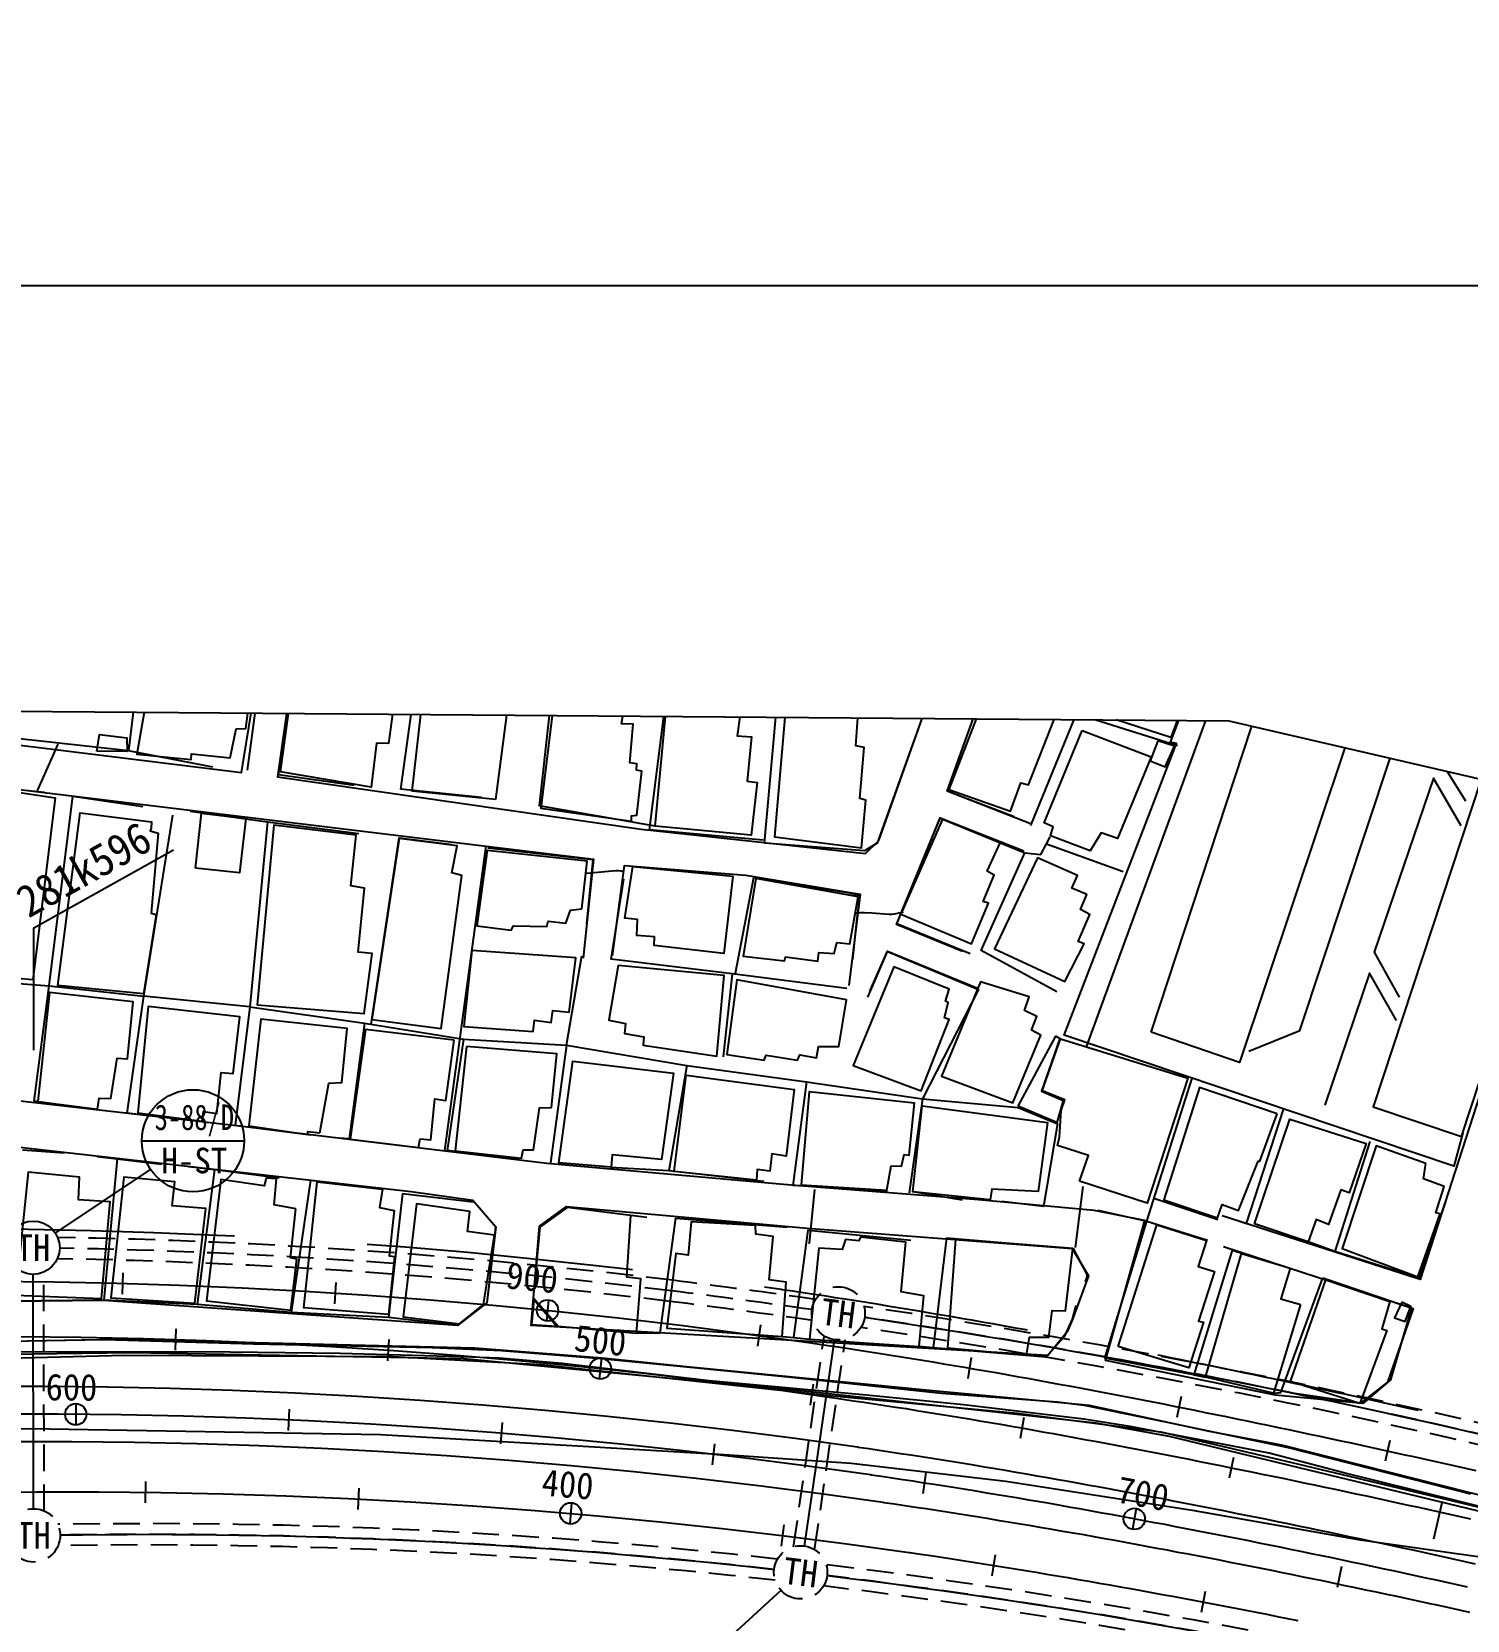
# Model space of a CAD drawing. Header units: millimetres. Extents: x 3302 to 4098, y 1103 to 1809.
# Drawn here: x 3664.5 to 3799.3, y 1493.7 to 1642.9 of the extents above; entities that cross this region are included whole.
import ezdxf
from ezdxf.enums import TextEntityAlignment as Align
from ezdxf.xclip import XClip

# ---------------------------------------------------------------- set-up
doc = ezdxf.new("R2010")
doc.units = ezdxf.units.MM
doc.header["$LTSCALE"] = 10
doc.header["$MEASUREMENT"] = 0
doc.header["$XCLIPFRAME"] = 2
doc.linetypes.add('DASHED', pattern=[0.75, 0.5, -0.25])
doc.linetypes.add('HIDDEN', pattern=[0.375, 0.25, -0.125])
for name, color, linetype in [('TD-MANH', 4, 'Continuous'), ('TD-SCRT-CCTV', 4, 'Continuous'), ('TN-CABL', 4, 'Continuous'), ('TN-MANH', 4, 'Continuous'), ('TZ-BASE', 253, 'Continuous'), ('TZ-CABL', 4, 'Continuous')]:
    doc.layers.add(name, color=color, linetype=linetype)
doc.layers.add('TX-PAPR', color=2, linetype='Continuous', plot=False)
doc.styles.get("Standard").update_dxf_attribs({"font": 'GulimChe.ttf'})
doc.styles.add('SYMBTEXT', font='GulimChe.ttf')
doc.linetypes.add('TRACKS', pattern='A,3.81,[130,ltypeshp.shx,S=6.35,R=0,X=0,Y=0],3.81', length=7.62)
doc.linetypes.add('ZIGZAG', pattern='A,0.0001,-0.2,[131,ltypeshp.shx,S=0.2,R=0,X=-0.2,Y=0],-0.4,[131,ltypeshp.shx,S=0.2,R=180,X=0.2,Y=0],-0.2', length=0.8001)

# ---------------------------------------------------------------- blocks, each defined once
blk = doc.blocks.new('JD-DRDHDHDFHDHF')
at = {"layer": 'TZ-BASE'}
for p, q in [((290.35, 90.83), (290.3, 88.83)), ((290.35, 90.83), (290.3, 88.83)), ((310.37, 89.92), (310.24, 87.92)), ((310.37, 89.92), (310.24, 87.92)), ((330.33, 88.29), (330.14, 86.3)), ((330.33, 88.29), (330.14, 86.3)), ((295.34, 85.56), (295.27, 83.56)), ((350.23, 85.93), (349.96, 83.95)), ((350.23, 85.93), (349.96, 83.95)), ((315.35, 84.56), (315.21, 82.57)), ((335.31, 82.83), (335.1, 80.84)), ((370.03, 82.86), (369.69, 80.89)), ((370.03, 82.86), (369.69, 80.89)), ((355.19, 80.38), (354.91, 78.4)), ((389.72, 79.2), (389.32, 77.24)), ((389.72, 79.2), (389.32, 77.24)), ((285.96, 78.54), (285.94, 76.54)), ((305.99, 78.01), (305.9, 76.02)), ((325.98, 76.76), (325.82, 74.77)), ((374.97, 77.23), (374.63, 75.26)), ((345.92, 74.78), (345.69, 72.79)), ((409.31, 75.09), (408.88, 73.13)), ((409.31, 75.09), (408.88, 73.13)), ((394.65, 73.5), (394.25, 71.54)), ((365.77, 72.07), (365.47, 70.1)), ((292.49, 71.23), (292.46, 69.23)), ((312.52, 70.6), (312.42, 68.6)), ((332.5, 69.24), (332.33, 67.25)), ((385.52, 68.7), (385.15, 66.74)), ((414.23, 69.34), (413.43, 65.82)), ((352.43, 67.15), (352.19, 65.17)), ((372.27, 64.35), (371.95, 62.37)), ((404.79, 63.24), (404.38, 61.28)), ((392, 60.89), (391.62, 58.93))]:
    blk.add_line(p, q, dxfattribs=at)
for points, elevation in [([(282.29, 135.96), (284.3, 140.45)], 38), ([(333.88, 128.35), (334.27, 128.38), (336.66, 128.6), (336.89, 128.6), (337.08, 128.58), (337.15, 128.57), (337.26, 128.54), (337.31, 128.52), (337.34, 128.49), (337.35, 128.48)], 39), ([(359.21, 124.61), (359.61, 124.66), (359.98, 124.67), (360.68, 124.63), (362.29, 124.5), (362.57, 124.51), (362.85, 124.54), (362.96, 124.57), (363.54, 124.7), (363.67, 124.72)], 39), ([(355.3, 98.66), (354.79, 93.62), (354.77, 93.63)], 41), ([(379.82, 93.2), (380.53, 98.94)], 42)]:
    blk.add_lwpolyline(points, dxfattribs=dict(at, elevation=elevation))
at = {"layer": 'TZ-BASE', "linetype": 'DASHED', "ltscale": 5, "flags": 128}
blk.add_lwpolyline([(-9.88, 16.59, -0.172881), (352.19, 89.28), (352.27, 89.26), (353.26, 89.12), (354.25, 88.97), (355.23, 88.83), (356.22, 88.68), (357.21, 88.52), (358.2, 88.37), (359.19, 88.22), (360.18, 88.06), (361.16, 87.9), (362.15, 87.74), (363.14, 87.58), (364.12, 87.42), (365.11, 87.25), (366.1, 87.08), (367.08, 86.92), (368.07, 86.75), (369.05, 86.58), (370.04, 86.4), (371.02, 86.23), (372.01, 86.06), (372.99, 85.88), (373.98, 85.7), (374.96, 85.52), (375.94, 85.34), (376.93, 85.16), (377.91, 84.98), (378.89, 84.79), (379.87, 84.61), (380.86, 84.42), (381.84, 84.23), (382.82, 84.04), (383.8, 83.85), (384.78, 83.66), (385.76, 83.47), (386.75, 83.27), (387.73, 83.08), (388.71, 82.88), (389.69, 82.68), (390.67, 82.48), (391.65, 82.28), (392.63, 82.08), (393.61, 81.88), (394.59, 81.68), (395.56, 81.47), (396.54, 81.27), (397.52, 81.06), (398.5, 80.86), (399.48, 80.65), (400.46, 80.44), (401.43, 80.23), (402.41, 80.02), (403.39, 79.81), (404.37, 79.6), (405.34, 79.39), (406.32, 79.17), (407.3, 78.96), (408.27, 78.74), (409.25, 78.53), (410.23, 78.31), (411.2, 78.1), (412.18, 77.88), (413.16, 77.66), (414.13, 77.44), (415.11, 77.22), (416.08, 77), (417.06, 76.78), (418.03, 76.56), (419.01, 76.34), (419.98, 76.11), (420.96, 75.89), (421.93, 75.67), (422.91, 75.45), (423.88, 75.22), (424.86, 75), (425.83, 74.77), (426.8, 74.55), (427.78, 74.32), (428.75, 74.09), (429.73, 73.87), (430.7, 73.64), (431.68, 73.41), (432.65, 73.19), (433.62, 72.96), (434.6, 72.73), (435.57, 72.5), (436.54, 72.28), (437.52, 72.05), (438.49, 71.82), (439.46, 71.59), (440.44, 71.36), (441.41, 71.13), (442.38, 70.9), (443.36, 70.67), (444.33, 70.44), (445.3, 70.21), (446.28, 69.99), (657.56, 20.22), (658.54, 19.99), (659.51, 19.76), (660.48, 19.53), (661.46, 19.31), (662.43, 19.08), (663.4, 18.85), (664.38, 18.62), (665.35, 18.39), (666.32, 18.16), (667.3, 17.93), (668.27, 17.7), (669.25, 17.47), (670.22, 17.25), (671.19, 17.02), (672.17, 16.79), (673.14, 16.56), (674.11, 16.33), (675.09, 16.11), (676.06, 15.88), (677.03, 15.65), (678.01, 15.42), (678.98, 15.2), (679.96, 14.97), (680.93, 14.74), (681.02, 14.72)], format="xyb", dxfattribs=at)
at = {"layer": 'TZ-BASE'}
for points in [[(-7.1, 11.92, -0.172618), (354.49, 84.32), (354.57, 84.31), (355.56, 84.16), (356.55, 84.01), (357.53, 83.87), (358.52, 83.72), (359.51, 83.56), (360.5, 83.41), (361.49, 83.26), (362.48, 83.1), (363.46, 82.94), (364.45, 82.78), (365.44, 82.62), (366.42, 82.46), (367.41, 82.29), (368.4, 82.13), (369.38, 81.96), (370.37, 81.79), (371.35, 81.62), (372.34, 81.45), (373.32, 81.27), (374.31, 81.1), (375.29, 80.92), (376.28, 80.74), (377.26, 80.56), (378.24, 80.38), (379.23, 80.2), (380.21, 80.02), (381.19, 79.83), (382.17, 79.65), (383.16, 79.46), (384.14, 79.27), (385.12, 79.08), (386.1, 78.89), (387.08, 78.7), (388.07, 78.51), (389.05, 78.31), (390.03, 78.12), (391.01, 77.92), (391.99, 77.72), (392.97, 77.52), (393.95, 77.32), (394.93, 77.12), (395.91, 76.92), (396.89, 76.72), (397.86, 76.51), (398.84, 76.31), (399.82, 76.1), (400.8, 75.9), (401.78, 75.69), (402.76, 75.48), (403.73, 75.27), (404.71, 75.06), (405.69, 74.85), (406.67, 74.64), (407.64, 74.43), (408.62, 74.21), (409.6, 74), (410.57, 73.78), (411.55, 73.57), (412.53, 73.35), (413.5, 73.14), (414.48, 72.92), (415.46, 72.7), (416.43, 72.48), (417.41, 72.26)], [(-7.1, 11.92, -0.172618), (354.49, 84.32), (354.57, 84.31), (355.56, 84.16), (356.55, 84.01), (357.53, 83.87), (358.52, 83.72), (359.51, 83.56), (360.5, 83.41), (361.49, 83.26), (362.48, 83.1), (363.46, 82.94), (364.45, 82.78), (365.44, 82.62), (366.42, 82.46), (367.41, 82.29), (368.4, 82.13), (369.38, 81.96), (370.37, 81.79), (371.35, 81.62), (372.34, 81.45), (373.32, 81.27), (374.31, 81.1), (375.29, 80.92), (376.28, 80.74), (377.26, 80.56), (378.24, 80.38), (379.23, 80.2), (380.21, 80.02), (381.19, 79.83), (382.17, 79.65), (383.16, 79.46), (384.14, 79.27), (385.12, 79.08), (386.1, 78.89), (387.08, 78.7), (388.07, 78.51), (389.05, 78.31), (390.03, 78.12), (391.01, 77.92), (391.99, 77.72), (392.97, 77.52), (393.95, 77.32), (394.93, 77.12), (395.91, 76.92), (396.89, 76.72), (397.86, 76.51), (398.84, 76.31), (399.82, 76.1), (400.8, 75.9), (401.78, 75.69), (402.76, 75.48), (403.73, 75.27), (404.71, 75.06), (405.69, 74.85), (406.67, 74.64), (407.64, 74.43), (408.62, 74.21), (409.6, 74), (410.57, 73.78), (411.55, 73.57), (412.53, 73.35), (413.5, 73.14), (414.48, 72.92), (415.46, 72.7), (416.43, 72.48), (417.41, 72.26)], [(-4.19, 7.03, -0.172343), (356.9, 79.13), (356.97, 79.12), (357.96, 78.97), (358.95, 78.82), (359.94, 78.68), (360.93, 78.53), (361.92, 78.37), (362.91, 78.22), (363.9, 78.07), (364.88, 77.91), (365.87, 77.75), (366.86, 77.59), (367.84, 77.43), (368.83, 77.27), (369.82, 77.1), (370.8, 76.94), (371.79, 76.77), (372.77, 76.6), (373.76, 76.43), (374.74, 76.26), (375.73, 76.08), (376.71, 75.91), (377.7, 75.73), (378.68, 75.55), (379.67, 75.37), (380.65, 75.19), (381.63, 75.01), (382.62, 74.83), (383.6, 74.64), (384.58, 74.46), (385.56, 74.27), (386.55, 74.08), (387.53, 73.89), (388.51, 73.7), (389.49, 73.51), (390.47, 73.32), (391.45, 73.12), (392.43, 72.93), (393.41, 72.73), (394.39, 72.53), (395.37, 72.33), (396.35, 72.13), (397.33, 71.93), (398.31, 71.73), (399.29, 71.53), (400.27, 71.32), (401.25, 71.12), (402.23, 70.91), (403.21, 70.71), (404.19, 70.5), (405.16, 70.29), (406.14, 70.08), (407.12, 69.87), (408.1, 69.66), (409.07, 69.45), (410.05, 69.24), (411.03, 69.02), (412.01, 68.81), (412.98, 68.59), (413.96, 68.38), (414.93, 68.16), (415.91, 67.95), (416.89, 67.73)], [(359.34, 74.44, 0.172202), (-1.49, 2.5, 0.172202)], [(416.63, 61.32), (415.65, 61.53), (414.67, 61.74), (413.7, 61.96), (412.72, 62.17), (411.74, 62.38), (410.76, 62.59), (409.79, 62.8), (408.81, 63.01), (407.83, 63.22), (406.85, 63.43), (405.87, 63.63), (404.89, 63.84), (403.92, 64.05), (402.94, 64.25), (401.96, 64.45), (400.98, 64.65), (400, 64.85), (399.02, 65.05), (398.04, 65.25), (397.06, 65.45), (396.08, 65.65), (395.1, 65.84), (394.12, 66.04), (393.14, 66.23), (392.15, 66.42), (391.17, 66.61), (390.19, 66.8), (389.21, 66.99), (388.23, 67.18), (387.24, 67.36), (386.26, 67.55), (385.28, 67.73), (384.29, 67.91), (383.31, 68.09), (382.33, 68.27), (381.34, 68.45), (380.36, 68.63), (379.37, 68.8), (378.39, 68.98), (377.4, 69.15), (376.42, 69.32), (375.43, 69.49), (374.45, 69.66), (373.46, 69.82), (372.47, 69.99), (371.49, 70.15), (370.5, 70.31), (369.51, 70.47), (368.53, 70.63), (367.54, 70.79), (366.55, 70.94), (365.56, 71.09), (364.57, 71.25), (363.59, 71.4), (362.6, 71.54), (361.61, 71.69), (360.62, 71.84), (360.55, 71.85, 0.172064), (-0.03, 0.05, 0.172064)], [(4.12, -6.92, -0.171785), (364.19, 64.57), (364.26, 64.56), (365.25, 64.41), (366.24, 64.27), (367.23, 64.12), (368.22, 63.97), (369.21, 63.82), (370.2, 63.66), (371.18, 63.51), (372.17, 63.35), (373.16, 63.19), (374.15, 63.03), (375.13, 62.87), (376.12, 62.71), (377.1, 62.54), (378.09, 62.38), (379.08, 62.21), (380.06, 62.04), (381.05, 61.87), (382.03, 61.7), (383.02, 61.52), (384, 61.35), (384.99, 61.17), (385.97, 60.99), (386.95, 60.81), (387.94, 60.63), (388.92, 60.45), (389.9, 60.27), (390.89, 60.08), (391.87, 59.9), (392.85, 59.71), (393.83, 59.52), (394.82, 59.33), (395.8, 59.14), (396.78, 58.95), (397.76, 58.76), (398.74, 58.56), (399.72, 58.37), (400.7, 58.17)]]:
    blk.add_lwpolyline(points, format="xyb", dxfattribs=at)
for points in [[(417.38, 63.48), (416.4, 63.69), (415.42, 63.91), (414.45, 64.13), (413.47, 64.34), (412.49, 64.55), (411.51, 64.77), (410.54, 64.98), (409.56, 65.19), (408.58, 65.4), (407.6, 65.61), (406.63, 65.82), (405.65, 66.02), (404.67, 66.23), (403.69, 66.44), (402.71, 66.64), (401.73, 66.84), (400.75, 67.05), (399.77, 67.25), (398.79, 67.45), (397.82, 67.65), (396.84, 67.85), (395.85, 68.05), (394.87, 68.24), (393.89, 68.44), (392.91, 68.63), (391.93, 68.82), (390.95, 69.02), (389.97, 69.21), (388.99, 69.4), (388, 69.59), (387.02, 69.77), (386.04, 69.96), (385.06, 70.14), (384.07, 70.33), (383.09, 70.51), (382.11, 70.69), (381.12, 70.87), (380.14, 71.05), (379.15, 71.22), (378.17, 71.4), (377.19, 71.57), (376.2, 71.74), (375.21, 71.91), (374.23, 72.08), (373.24, 72.25), (372.26, 72.42), (371.27, 72.58), (370.28, 72.75), (369.3, 72.91), (368.31, 73.07), (367.32, 73.22), (366.34, 73.38), (365.35, 73.54), (364.36, 73.69), (363.37, 73.84), (362.38, 73.99), (361.39, 74.14), (360.4, 74.29), (359.41, 74.43), (359.34, 74.44)], [(416.85, 58.94), (415.88, 59.15), (414.9, 59.36), (413.92, 59.58), (412.94, 59.79), (411.97, 60), (410.99, 60.21), (410.01, 60.42), (409.03, 60.63), (408.06, 60.83), (407.08, 61.04), (406.1, 61.25), (405.12, 61.45), (404.14, 61.65), (403.16, 61.86), (402.18, 62.06), (401.2, 62.26), (400.22, 62.46), (399.24, 62.66), (398.26, 62.86), (397.28, 63.05), (396.3, 63.25), (395.32, 63.44), (394.34, 63.63), (393.36, 63.83), (392.38, 64.02), (391.39, 64.21), (390.41, 64.4), (389.43, 64.58), (388.45, 64.77), (387.46, 64.95), (386.48, 65.14), (385.5, 65.32), (384.51, 65.5), (383.53, 65.68), (382.55, 65.86), (381.56, 66.03), (380.58, 66.21), (379.59, 66.38), (378.61, 66.55), (377.62, 66.72), (376.64, 66.89), (375.65, 67.06), (374.66, 67.23), (373.68, 67.39), (372.69, 67.55), (371.7, 67.72), (370.72, 67.88), (369.73, 68.03), (368.74, 68.19), (367.75, 68.35), (366.77, 68.5), (365.78, 68.65), (364.79, 68.8), (363.8, 68.95), (362.81, 69.1), (361.82, 69.24), (361.75, 69.25)]]:
    blk.add_lwpolyline(points, dxfattribs=at)
at = {"layer": 'TZ-BASE', "linetype": 'Continuous'}
for points in [[(299.23, 207.35, 40.15), (290.9, 139.84, 40.87), (272.67, 141.85, 40.41)], [(416.18, 103.96, 46.63), (415.33, 100.83, 46.91), (378.76, 113.15, 44.81), (389.29, 140.51, 44.48), (388.74, 140.64, 44.53), (401.77, 174.91, 45.65)], [(318.31, 151.07, 42.02), (327.81, 148.78, 40.92), (330.69, 145.75, 40.94), (329.46, 134.66, 41.4)], [(291.96, 148.82, 40.3), (303.28, 147.41, 40.3), (302.04, 138.01, 41.3)], [(312.09, 136.59, 40.38), (304.97, 137.58, 40.41), (306.38, 147.21, 40.41)], [(306.38, 147.21, 41.74), (317.66, 145.18, 40.56), (316.43, 136.23, 41.33)], [(374.05, 133.64, 42.94), (367.76, 136.06, 42.81), (369.35, 140.5, 42.58), (371.6, 146.64, 42.89), (379.86, 143.31, 42.12), (375.6, 132.83, 42.86)], [(350.49, 131.45, 40.61), (339.8, 132.43, 41.1), (341.43, 145.25, 41.2), (348.23, 144.44, 41.2)], [(355.16, 143.92, 43.35), (362.77, 143.81, 41.43), (365.58, 143.46, 41.53), (361.2, 131.18, 40.76), (360.01, 130.44, 40.46), (350.62, 131.17, 41.02), (351.79, 144.44, 41.05)], [(389.38, 140.3, 42.38), (379.86, 143.31, 41.84)], [(287.92, 139.81, 41.22), (288.16, 141.37, 41.22), (290.73, 141.07, 41.22), (290.77, 139.76, 41.22), (287.92, 139.81, 41.22)], [(387.54, 140.79, 42.97), (386.82, 138.91, 42.97), (388.24, 138.33, 42.97), (389.12, 140.26, 42.97), (387.54, 140.79, 42.97)], [(298.82, 138.3, 41.3), (290.9, 139.84, 41.15)], [(274.83, 136.81, 40.66), (283.02, 135.95, 40.66)], [(324.05, 135.45, 40.2), (316.43, 136.23, 40.2)], [(272.36, 118.63, 41.46), (283.44, 117.76, 41.58), (285.68, 135.59, 40.48)], [(285.68, 135.59, 40.43), (292.23, 134.6, 40.07)], [(340.34, 132.75, 40.82), (329.46, 134.66, 40.99)], [(296.7, 134.17, 39.36), (303.95, 133.18, 40.56), (302.28, 115.8, 41.3), (292.3, 116.79, 41.3)], [(295.02, 133.8, 40.64), (292.3, 116.79, 41.15)], [(303.95, 133.18, 41.17), (312.53, 132.08, 41.17)], [(369.92, 120.77, 41.69), (363.05, 123.58, 41.71), (367.12, 133.51, 43.14), (375.06, 130.25, 42.86)], [(313.67, 114.16, 42.35), (316.32, 131.66, 42.61), (321.3, 131.04, 40.89)], [(377.09, 131.09, 43.07), (377.43, 131.77, 42.99)], [(320.59, 102.3, 42.14), (324.47, 130.91, 42.07)], [(324.64, 130.72, 41.33), (334.49, 129.63, 40.97), (333.89, 123.6, 41.28)], [(378.05, 117.21, 41.94), (370.94, 121.08, 41.61), (375.06, 130.25, 42.63), (376.56, 130.09, 43.09), (377.09, 131.09, 43.02), (384.29, 128.52, 40.2)], [(358.34, 117.53, 42.76), (347.58, 118.9, 42.61), (336.21, 120.26, 42.66), (337.4, 127.8, 41.61)], [(347.89, 118.95, 41.94), (349.61, 127.95, 41.94), (358.4, 126.55, 40.3), (359.57, 126.28, 40.33), (359.29, 124.15, 40.35), (358.87, 120.25, 41.87)], [(360.3, 116.72, 41.02), (362.17, 121, 41.22), (370.69, 117.42, 42.15), (365.45, 107.15, 42.15), (374.43, 106.36, 45.12), (378.11, 104.82, 43.66), (376.8, 97.05, 45.04), (372.9, 97.52, 43.63)], [(332.01, 112.19, 41.51), (333.45, 120.59, 41.51)], [(347.58, 118.9, 41.17), (346.72, 111.12, 41.99)], [(287.85, 106.14, 41.48), (282.05, 106.93, 41.74), (283.44, 117.76, 41.99)], [(283.44, 117.76, 41.58), (292.3, 116.79, 41.58), (290.73, 105.8, 41.51)], [(302.28, 115.8, 42.12), (300.92, 104.7, 42.12)], [(302.28, 115.8, 41.3), (313.07, 114.26, 42.25), (311.6, 103.4, 42.43), (310.67, 103.47, 42.07)], [(313.07, 114.26, 42.25), (322.35, 112.76, 42.17), (320.81, 102.32, 41.99)], [(322.35, 112.76, 41.51), (332.01, 112.19, 41.51), (330.52, 101.14, 41.48)], [(332.01, 112.19, 42.2), (343.32, 110.3, 42.3), (341.63, 100.39, 42.84), (336.14, 100.71, 42.04)], [(374.44, 106.47, 45.48), (377.97, 113.03, 45.5), (378.34, 112.83, 45.5), (376.61, 107.88, 45.5), (378.64, 107, 45.5), (378.05, 104.95, 45.5), (374.44, 106.47, 45.48)], [(343.32, 110.3, 42.07), (354.55, 108.75, 42.74), (353.26, 99.02, 43.4)], [(381.92, 96.72, 45.55), (386.5, 95.66, 45.68), (390.76, 109.11, 45.6)], [(354.55, 108.75, 43.14), (365.45, 107.15, 43.04), (364.18, 98.32, 43.73)], [(395.87, 95.47, 46.68), (399.35, 106.17, 46.45)], [(297.98, 104.99, 41.92), (290.73, 105.8, 41.92)], [(308.03, 103.75, 41.56), (300.88, 104.66, 41.63)], [(407.45, 103.14, 46.91), (404.17, 92.82, 46.91), (401.67, 93.73, 46.93)], [(287.97, 101.74, 41.51), (289.83, 101.52, 41.74), (288.57, 88.27, 41.97), (279.7, 88.15, 41.97)], [(280.96, 102.37, 41.92), (284.87, 102.08, 41.71)], [(289.83, 101.52, 41.74), (294.01, 101.03, 41.79)], [(327.52, 101.47, 42.07), (320.81, 102.32, 42.07)], [(296.52, 100.8, 41.94), (299, 100.53, 41.88)], [(307.98, 99.51, 42.63), (306.17, 87.11, 42.53), (297.38, 87.84, 43.3), (299, 100.53, 41.86)], [(299, 100.53, 42.61), (305.05, 99.75, 42.63)], [(350.55, 99.41, 43.32), (341.63, 100.39, 43.3)], [(307.98, 99.51, 42.63), (314.77, 98.72, 42.94)], [(362.16, 98.5, 43.22), (353.26, 99.02, 43.25)], [(316.62, 98.27, 42.86), (315.3, 86.62, 42.56), (306.17, 87.11, 42.53)], [(316.62, 98.27, 42.86), (323.25, 97.5, 42.84)], [(369.18, 97.66, 43.73), (364.53, 98.42, 44.96)], [(393.19, 95.8, 46.32), (387.18, 97.8, 46.32)], [(414.56, 97.51, 46.47), (412.08, 90.33, 48.52), (404.17, 92.82, 46.91)], [(339.56, 96.02, 43.07), (338.07, 96.2, 43.09)], [(338.59, 85.16, 42.91), (340.82, 85.2, 43.17), (342.28, 95.96, 42.99), (352.74, 95.11, 44.35)], [(394.51, 92.96, 46.37), (390.91, 81.24, 45.53), (382.55, 82.81, 45.78), (386.5, 95.66, 45.24)], [(386.5, 95.66, 45.68), (392.19, 93.88, 48.11)], [(395.21, 95.66, 46.32), (395.87, 95.47, 46.68)], [(325.36, 95.12, 42.53), (324.55, 88.02, 42.61), (321.79, 85.88, 43.45), (315.3, 86.62, 42.56)], [(352.27, 84.86, 43.84), (353.35, 84.76, 43.99), (354.7, 94.83, 44.19), (364.34, 93.88, 44.48)], [(367.7, 94.1, 44.12), (366.45, 83.77, 43.99), (365.13, 83.91, 44.3)], [(367.7, 94.1, 44.09), (379.6, 93.11, 43.81), (380.9, 90.59, 44.02), (380.73, 89.94, 44.37)], [(394.51, 92.96, 46.37), (399.41, 91.46, 45.99)], [(399.09, 79.58, 44.71), (403.02, 90.35, 46.34)], [(403.02, 90.35, 46.34), (411.5, 87.46, 46.37), (409.11, 80.55, 45.88), (406.56, 78.58, 45.4), (399.97, 79.55, 44.83)], [(297.38, 87.84, 43.58), (288.57, 88.27, 41.97)], [(328.96, 88.3, 42.87), (328.75, 85.96, 42.87), (331.09, 85.81, 42.87), (328.96, 88.3, 42.87)], [(410.46, 88.08, 46.63), (409.75, 86.59, 46.59), (410.77, 86.24, 46.59), (411.3, 87.65, 46.56), (410.46, 88.08, 46.63)], [(379.83, 87.75, 43.89), (379.5, 86.46, 44.09), (378.74, 84.8, 44.6), (377.03, 82.92, 45.17), (366.45, 83.77, 44.81)], [(238.79, 82.13, 44.42), (247.89, 83.08, 43.71), (252.21, 83.3, 43.78), (259.03, 83.81, 43.86), (265.65, 84.02, 43.66), (271.88, 84.09, 43.58), (277.76, 84.39, 43.61), (288.63, 84.55, 43.94), (302.62, 84.17, 44.3), (319.41, 83.8, 44.09), (325.93, 83.53, 44.25), (335.23, 82.77, 44.17), (344.28, 81.91, 44.12), (353.43, 81.01, 43.89), (367.23, 79.53, 43.96), (378.12, 78.71, 43.84), (380.62, 78.39, 43.84), (388.25, 76.82, 44.27), (399.77, 74.41, 44.76), (416.9, 70.08, 44.86)], [(353.35, 84.76, 44.3), (354.85, 84.59, 44.3)], [(390.91, 81.24, 45.53), (392.03, 81.03, 47.8)], [(398.41, 79.52, 48.14), (399.09, 79.58, 44.71)]]:
    blk.add_polyline3d(points, dxfattribs=at)
at = {"layer": 'TZ-BASE'}
for points in [[(402.15, 174.96, 43.53), (432.2, 162.75, 44.63), (434.53, 159.31, 44.63), (412.16, 90.21, 43.73), (395.23, 95.64, 43.61), (393.58, 96.17, 43.61)], [(380.84, 112.05, 43.55), (402.88, 172.29, 43.2), (401.3, 172.67, 43.58)], [(396.07, 111.64, 44.19), (400.86, 113.58, 44.25), (416.42, 160.42, 44.19), (411.87, 158.21, 44.22)], [(274.34, 155.36, 38.64), (263.72, 156.66, 37.74), (261.96, 142.69, 37.79), (301.5, 137.8, 38.51), (305.04, 159.35, 38.61)], [(307.75, 158.15, 38.69), (304.9, 137.39, 38.64), (339.04, 132.47, 38.95), (360.09, 130.21, 39.33), (361.36, 131.41, 39.05), (365.56, 143.28, 39.02), (330.76, 145.85, 38.61)], [(375.69, 132.96, 39.25), (367.76, 136.06, 39.3), (371.58, 146.72, 39.07), (375.63, 157.02, 41.25), (387.27, 152.85, 41.74)], [(422.43, 151.17, 44.4), (419.5, 155.61, 44.4), (413.91, 139.17, 44.19), (416.42, 135.14, 44.3)], [(242.54, 114.58, 38.38), (245.48, 138.57, 37.51), (247.35, 140.24, 37.51), (334.56, 129.66, 38.95), (333.6, 120.37, 38.31)], [(416.02, 132.78, 44.17), (413.41, 137.28, 44.27), (407.85, 120.92, 44.25), (410.21, 116.71, 44.25)], [(313.02, 115.17, 42.91), (313.79, 120.8, 42.91), (312.45, 120.92, 42.91), (313.07, 126.94, 43.09), (311.76, 127.16, 43.12), (312.28, 131.92, 43.12), (304.54, 132.86, 43.22), (302.99, 115.98, 43.22), (313.02, 115.17, 42.94), (312.99, 115.1, 42.94)], [(369.2, 121, 39.69), (363.02, 123.52, 39.66), (367.11, 133.53, 39.1), (374.95, 130.44, 39.1)], [(336.35, 120.58, 38.41), (337.47, 129.08, 38.41), (348.85, 128.15, 39.38), (359.6, 126.38, 39.41), (358.53, 117.8, 39.64)], [(360.54, 117.32, 39.66), (362.17, 121.04, 39.56), (370.55, 117.57, 39.56)], [(409.94, 114.51, 44.25), (407.43, 118.97, 44.25), (403.22, 106.58, 44.25)], [(393.71, 93.31, 43.17), (411.37, 87.54, 43.17), (409.4, 80.78, 43.25), (406.78, 78.56, 43.11), (398.6, 79.34, 42.92), (382.64, 82.6, 42.56), (386.31, 95.75, 42.5), (381.56, 96.68, 42.5), (370.69, 97.68, 41.53), (353.13, 99.07, 41.05), (330.18, 101.09, 40.43), (301.05, 104.62, 39.59), (271.65, 107.99, 39.51), (244.03, 111.34, 38.9)], [(259.7, 105.02, 39.28), (272.08, 103.59, 39.36), (317.44, 98.45, 40.07), (323.24, 97.64, 40.2), (325.39, 95.14, 40.43), (324.55, 88.02, 41.35), (321.79, 85.88, 41.4), (288.59, 88.23, 41.61), (279.69, 88.12, 41.76), (270.61, 88.79, 41.79), (270.08, 86.13, 41.66)], [(645.36, 25.61, 48.01), (625.8, 32.22, 46.6), (621.76, 20.03, 46.47), (614.63, 21.6, 45.73), (587.9, 27.92, 45.24), (556.82, 34.96, 44.58), (525.58, 42.39, 44.22), (484.17, 52.78, 43.81), (433.28, 66.01, 43.25), (416.73, 70.19, 43.02), (399.19, 74.63, 42.61), (392.38, 75.94, 42.45), (381.11, 78.37, 42.33), (366.41, 79.74, 42.3), (343.29, 82, 42.25), (335.37, 82.82, 41.74), (323.38, 83.75, 41.15), (289.9, 84.55, 41.51), (278.09, 84.35, 41.45), (269.3, 84.08, 41.4)], [(156.46, 64.87, 46.82), (171.58, 67.78, 46.82), (191.25, 71.04, 46.82), (214.66, 73.43, 46.82), (233.5, 74.65, 46.7), (238.71, 81.21, 47.07), (267.67, 83.04, 47.3), (291.25, 83.33, 47.41), (322.34, 82.79, 47.39), (354.94, 79.68, 47.35), (381.69, 76.75, 47.35), (388.61, 75.49, 47.85), (432.51, 64.88, 47.85), (472.05, 54.58, 48.39), (516.69, 43.31, 48.56), (548.05, 35.76, 48.58), (573.3, 30.01, 49.08), (646.97, 13.36, 48.7)], [(239.19, 80.93, 42.68), (261.57, 82.33, 42.76), (290.52, 83.1, 42.66), (315.72, 82.97, 43.17), (329.66, 82.21, 43.3), (357.06, 79.28, 43.07), (374.38, 77.66, 43.04), (387.83, 75.91, 43.4), (399.47, 73.16, 43.48), (420.23, 68.23, 43.94), (444.61, 61.72, 44.17), (469.8, 54.91, 44.35), (490.76, 49.74, 44.37), (511.78, 44.44, 44.48), (539.97, 36.55, 45.17)], [(422.29, 67.75, 47.93), (411.58, 70.42, 47.88), (405.02, 72.03, 47.88), (397.98, 73.9, 47.88), (391.97, 75.05, 47.88), (384.94, 76.41, 47.39), (380.6, 77.08, 47.47), (369.3, 78.44, 47.37), (360.2, 79.33, 47.34), (345.41, 80.67, 47.37), (331.61, 82.31, 47.34), (325.7, 82.82, 47.29), (322.11, 82.95, 47.29), (310.76, 83.25, 47.29), (297.85, 83.42, 47.5), (277.41, 83.37, 47.32), (253.79, 82.52, 47.22)], [(539.97, 36.55, 45.53), (496.27, 46.28, 44.86), (453.88, 56.25, 44.76), (425.5, 63.04, 44.6), (406.57, 65.73, 44.55), (390.99, 68.47, 44.55), (373.27, 71.22, 44.53), (358.76, 72.93, 44.37), (346.82, 73.72, 44.25), (331.45, 74.65, 44.19), (314.57, 75.6, 43.94), (281.62, 76.19, 43.81), (253.11, 75.55, 43.73), (238.86, 74.5, 43.68), (235.22, 73.97, 43.66)]]:
    blk.add_polyline3d(points, dxfattribs=at)
for points in [[(386.92, 113.41, 57.53), (405.24, 169.05, 57.53), (413.76, 166.02, 57.53), (395.21, 110.56, 57.53), (386.92, 113.41, 57.53)], [(416.05, 103.61, 57.84), (434.37, 159.27, 57.66), (426.07, 162.03, 57.63), (407.76, 106.42, 57.61), (416.05, 103.61, 57.61)], [(388.75, 141.1, 46.52), (380.07, 143.88, 46.55), (383.68, 153.56, 46.55), (388.22, 152.04, 46.55), (387.91, 150.64, 46.55), (390.84, 149.39, 46.55), (389.79, 146.5, 46.55), (390.64, 146.19, 46.55), (388.75, 141.1, 46.55)], [(325.35, 135.26, 43.91), (317.52, 136.06, 43.91), (319.11, 149.84, 43.91), (327.47, 148.33, 43.91), (326.95, 143.33, 43.91), (326.4, 143.26, 43.91), (325.35, 135.26, 43.91)], [(302.6, 147.15, 42.97), (293.25, 148.61, 42.94), (291.69, 139.51, 41.71), (296.77, 139.01, 42.1), (296.81, 139.55, 42.2), (300.43, 139.19, 42.53), (301.01, 141.9, 42.38), (301.91, 141.92, 42.38), (302.6, 147.15, 42.38)], [(305.16, 137.87, 42.22), (306.44, 147.08, 41.74), (315.95, 145.41, 42.91), (315.32, 140.53, 42.84), (314.17, 140.55, 42.84), (313.67, 136.44, 41.66), (305.16, 137.87, 42.27)], [(337.64, 145.18, 43.3), (330.99, 145.69, 42.3), (329.62, 134.46, 42.5), (338.11, 133.24, 43.3), (338.12, 133.74, 43.3), (338.64, 133.8, 43.3), (339.09, 137.93, 43.2), (338.59, 138.01, 43.2), (338.61, 138.63, 43.2), (337.97, 138.7, 43.2), (338.29, 142.33, 43.2), (337.18, 142.36, 43.2), (337.64, 145.18, 43.2)], [(373.71, 134.18, 42.84), (374.68, 136.83, 42.84), (375.39, 136.64, 42.76), (378.11, 143.57, 41.76), (371.53, 145.6, 42.2), (367.93, 136.2, 43.2), (373.71, 134.18, 42.86)], [(349.35, 131.93, 43.53), (340.34, 132.75, 43.55), (341.47, 144.62, 43.4), (348.43, 144.04, 43.43), (348.04, 141.26, 43.38), (349.38, 141.15, 43.4), (348.97, 136.99, 43.4), (349.93, 136.85, 43.4), (349.35, 131.93, 43.4)], [(359.73, 130.74, 43.35), (360.13, 135.21, 43.12), (359.55, 135.36, 43.27), (359.97, 140.14, 43.27), (359.2, 140.29, 43.2), (359.41, 143.58, 43.27), (355.35, 144.03, 43.25), (355.33, 143.85, 43.25), (352.6, 143.96, 43.43), (351.55, 131.77, 42.22), (359.73, 130.74, 43.3)], [(380.45, 141.75, 43.02), (386.93, 139.28, 45.6), (383.75, 131.6, 42.3), (382.21, 132.15, 42.66), (381.19, 130.44, 43.02), (377.46, 131.85, 43.14), (377.71, 132.71, 43.17), (376.88, 133.07, 44.32), (380.45, 141.75, 43.02)], [(275.29, 136.73, 42.68), (284.01, 135.42, 43.91), (281.91, 118.33, 42.74), (273.05, 119.09, 43.25), (275.29, 136.73, 42.86)], [(284.25, 117.81, 43.58), (286.35, 134, 43.09), (293.06, 133.17, 40.28), (293.01, 132.58, 40.41), (292.92, 132.32, 42.17), (293.67, 132.09, 42.27), (293.04, 124.58, 43.14), (293.51, 124.48, 43.17), (292.31, 117.02, 43.09), (284.25, 117.81, 43.09)], [(297.2, 128.81, 40.28), (297.75, 133.99, 40.28), (301.9, 133.49, 40.28), (301.33, 128.37, 40.28), (297.2, 128.81, 40.28)], [(363.42, 124.49, 42.91), (370.05, 121.73, 42.91), (371.63, 125.54, 42.76), (371.15, 125.68, 42.76), (372.16, 128.17, 42.79), (371.52, 128.53, 42.79), (372.77, 131.26, 42.86), (367.33, 133.42, 44.78), (363.42, 124.49, 42.68)], [(313.75, 114.6, 43.61), (320.24, 113.75, 43.61), (322.2, 128.12, 43.4), (321.25, 128.38, 43.32), (321.74, 130.93, 40.51), (316.3, 131.61, 42.58), (313.75, 114.6, 42.84)], [(333.46, 124.99, 43.04), (333.96, 129.48, 43.01), (324.58, 130.49, 43.04), (323.61, 123.42, 43.04), (326.81, 122.99, 42.97), (327.06, 123.41, 42.97), (330.16, 123.34, 42.97), (330.29, 123.84, 42.99), (331.97, 123.65, 42.99), (332.41, 124.87, 42.99)], [(380.86, 126.34, 42.48), (379.46, 126.94, 42.61), (379.99, 128.13, 42.63), (376.25, 129.79, 45.22), (372.2, 121.23, 42.12), (378.82, 118.17, 42.5), (380.61, 121.73, 42.5), (380.06, 121.94, 45.42), (381.15, 124.46, 45.14), (380.27, 124.95, 45.19), (380.86, 126.34, 43.09)], [(347.63, 128.07, 42.79), (346.78, 120.81, 42.63), (340.24, 121.57, 42.58), (340.27, 122.37, 42.61), (338.61, 122.49, 42.56), (338.69, 123.99, 42.61), (337.49, 124.13, 42.84), (338.26, 128.99, 42.89), (347.63, 128.07, 42.99)], [(349.81, 127.84, 42.22), (348.6, 120.56, 42.56), (352.48, 120.13, 42.71), (352.57, 120.5, 42.74), (355.61, 120.09, 42.79), (355.71, 120.89, 42.89), (357.15, 120.82, 42.89), (357.39, 121.85, 43.09), (358.62, 121.7, 43.35), (359.42, 126.14, 42.43), (349.81, 127.84, 42.22)], [(328.9, 113.49, 43.32), (329.02, 114.56, 43.32), (330.58, 114.32, 43.32), (330.74, 115.46, 43.32), (332.26, 115.29, 43.32), (332.89, 120.4, 43.32), (323.14, 121.1, 42.86), (322.37, 113.94, 42.48), (328.9, 113.49, 42.48)], [(336.86, 119.68, 42.68), (335.98, 114.55, 42.86), (337.57, 114.22, 42.86), (337.46, 113.28, 42.33), (339.29, 112.97, 43.43), (339.21, 112.19, 43.43), (346.15, 111.16, 44.5), (346.82, 118.74, 43.68), (336.86, 119.68, 43.32)], [(365.31, 107.91, 43.48), (367.94, 114.61, 43.48), (367.51, 114.77, 43.48), (367.85, 116.22, 43.48), (367.59, 116.34, 43.48), (367.96, 117.47, 43.12), (362.74, 119.56, 45.4), (358.94, 110.29, 43.2), (365.31, 107.91, 43.2)], [(357.59, 112.08, 43.27), (358.31, 116.45, 42.15), (348, 118.32, 42.71), (347.07, 111.33, 42.79), (350.59, 110.8, 42.86), (350.78, 111.27, 42.89), (353.71, 110.79, 43.07), (353.93, 111.3, 43.12), (355.49, 111, 42.94), (355.69, 112.07, 42.94), (357.59, 112.08, 42.81)], [(367.24, 109.3, 42.89), (373.93, 106.79, 45.01), (376.55, 113.13, 43.27), (375.69, 113.62, 43.32), (376.19, 114.9, 43.38), (375.03, 115.47, 43.38), (375.46, 116.74, 43.38), (370.9, 118.15, 42.84), (367.24, 109.3, 42.97)], [(282.39, 106.9, 43.96), (287.99, 106.19, 43.5), (288.15, 107.22, 43.32), (289.24, 107.18, 43.32), (289.83, 110.99, 43.32), (290.8, 110.92, 43.32), (291.33, 116.27, 43.32), (283.47, 117.16, 43.32), (282.39, 106.9, 43.96)], [(299.2, 105.77, 43.38), (299.6, 109.64, 43.38), (300.72, 109.54, 43.38), (301.35, 114.85, 43.38), (292.75, 115.82, 43.4), (291.76, 105.84, 43.35), (297.81, 105.06, 43.55), (297.93, 105.96, 43.53), (299.2, 105.77, 43.53)], [(308.87, 103.97, 43.5), (309.7, 108.64, 43.5), (310.92, 108.69, 43.5), (311.42, 113.77, 43.5), (303.31, 114.64, 43.04), (302.21, 104.62, 42.56), (307.72, 103.82, 42.58), (307.73, 104.08, 42.58), (308.87, 103.97, 43.5)], [(321.46, 112.66, 44.35), (313.16, 113.66, 43.89), (311.72, 103.38, 44.09), (318.13, 102.6, 43.94), (318.27, 103.39, 43.94), (319.27, 103.32, 43.94), (319.65, 107.17, 43.94), (320.68, 107.01, 43.94), (321.46, 112.66, 44.07)], [(322.64, 112.08, 43.58), (321.58, 102.29, 43.17), (327.79, 101.58, 42.76), (327.95, 102.37, 42.79), (328.92, 102.37, 43.4), (329.49, 106.33, 43.35), (330.61, 106.36, 43.35), (331.12, 111.4, 44.48), (322.64, 112.08, 44.04)], [(380.18, 99.43, 46.37), (381.04, 101.85, 46.32), (378.12, 102.79, 46.45), (378.3, 103.57, 47.14), (378.48, 106.06, 47.09), (378.82, 107.07, 47.09), (376.69, 107.91, 47.19), (378.41, 112.81, 47.45), (390.36, 109.11, 47.34), (386.55, 97.35, 47.14), (380.18, 99.43, 46.6)], [(331.3, 101.15, 44.71), (332.6, 110.7, 44.71), (342.08, 109.56, 44.76), (340.94, 101.47, 44.32), (336.32, 101.89, 44.55), (336.2, 100.76, 44.55), (331.3, 101.15, 44.55)], [(352.65, 101.77, 44.91), (351.29, 102.01, 44.91), (351.12, 100.37, 44.91), (349.91, 100.52, 44.91), (349.85, 99.51, 44.91), (342.13, 100.35, 42.61), (343.26, 109.37, 44.86), (353.4, 108.05, 45.14), (352.65, 101.77, 45.14)], [(354.06, 99.09, 45.65), (362.1, 98.58, 45.68), (362.51, 100.87, 45.68), (363.48, 100.83, 45.68), (363.71, 101.94, 45.68), (364.18, 101.88, 45.68), (364.69, 106.76, 45.68), (354.81, 107.83, 45.68), (354.06, 99.09, 45.47)], [(398.75, 105.74, 47.91), (391.44, 108.21, 48.9), (388.11, 97.69, 47.86), (393.13, 95.99, 48.06), (393.59, 97.24, 46.37), (395.13, 96.69, 46.58), (396.97, 101.32, 48.06), (397.12, 101.3, 48.06), (398.75, 105.74, 47.91)], [(364.53, 98.42, 43.94), (365.4, 106.5, 43.99), (377.18, 104.94, 44.19), (376.31, 98.46, 44.45), (371.96, 98.69, 44.37), (371.8, 97.69, 44.35), (364.53, 98.42, 44.96)], [(396.61, 95.42, 48.19), (399.92, 105.26, 48.6), (407.11, 102.97, 48.47), (405.49, 98.35, 47.83), (404.72, 98.62, 47.83), (403.56, 95.36, 47.83), (402.41, 95.82, 47.83), (401.67, 93.73, 47.83), (396.61, 95.42, 48.19)], [(412.71, 101.09, 48.01), (408.03, 102.76, 47.73), (404.85, 93.11, 47.75), (411.96, 90.44, 48.44), (414.06, 96.36, 48.8), (413.65, 96.47, 50.13), (414.41, 98.93, 50.39), (412.48, 99.65, 50.13), (412.71, 101.09, 48.01)], [(280.29, 88.74, 44.58), (288.37, 88.4, 44.48), (289.19, 97.48, 44.22), (286.21, 97.67, 44.25), (286.29, 99.8, 44.25), (281.49, 100.28, 44.25), (280.29, 88.74, 44.25)], [(297.12, 87.97, 44.94), (298.17, 96.86, 44.12), (295, 97.1, 44.12), (295.24, 99.37, 44.19), (290.47, 99.82, 44.27), (289.24, 88.47, 44.5), (297.12, 87.97, 44.5)], [(306.61, 96.82, 45.17), (304.57, 97.22, 45.12), (304.79, 99.64, 44.71), (303.82, 99.71, 44.71), (303.63, 99, 44.71), (299.58, 99.58, 44.73), (298.21, 88.19, 47.24), (306.14, 87.31, 44.55), (306.71, 92.1, 44.55), (306.11, 92.23, 44.55), (306.61, 96.82, 44.55)], [(315.3, 86.9, 42.74), (307.35, 87.53, 42.38), (308.61, 99.37, 43.84), (314.74, 98.67, 44.76), (314.46, 96.96, 44.73), (315.85, 96.67, 44.73), (315.38, 92.43, 44.6), (315.86, 92.36, 44.6), (315.3, 86.9, 44.6)], [(316.68, 86.68, 47.29), (321.97, 86.03, 47.29), (324.23, 87.85, 44.73), (325.25, 94.37, 46.75), (322.72, 94.71, 46.86), (322.95, 96.58, 46.86), (317.94, 97.29, 46.86), (316.68, 86.68, 47.01)], [(377.22, 83.06, 42.58), (351.09, 84.6, 42.5), (328.69, 85.89, 41.4), (329.49, 95.19, 40.07), (332.01, 97.05, 40.07), (354.62, 95.02, 41.2), (379.51, 93.12, 42.66), (381.02, 90.53, 42.66), (379.49, 86.37, 42.58), (379.04, 85.28, 42.58), (377.22, 83.06, 42.58)], [(331.23, 85.81, 48.03), (338.59, 85.16, 47.19), (339.01, 90.25, 47.06), (337.7, 90.41, 47.04), (338.07, 96.2, 47.09), (332.08, 96.97, 48.03), (329.52, 95.1, 48.03), (328.88, 88.5, 48.03), (331.23, 85.81, 48.03)], [(352.27, 84.86, 46.88), (352.63, 89.95, 46.7), (351.06, 90.16, 46.7), (351.41, 94.24, 46.7), (349.79, 94.46, 47.37), (349.78, 95.28, 47.29), (343.74, 95.6, 47.27), (343.44, 92.49, 46.75), (342.3, 92.64, 46.86), (341.44, 85.62, 46.86), (352.27, 84.86, 46.88)], [(365.13, 83.91, 48.37), (365.56, 88.66, 48.37), (363.43, 89.03, 48.24), (363.87, 93.71, 48.26), (359.63, 94.18, 48.26), (359.46, 93.82, 48.26), (358.23, 93.94, 48.26), (357.9, 93, 48.26), (355.7, 93.15, 48.26), (354.85, 84.59, 48.26), (365.13, 83.91, 48.37)], [(379.57, 93.11, 48.5), (368.55, 93.97, 47.93), (367.8, 83.79, 48.03), (375.22, 83.1, 48.75), (375.49, 84.78, 48.78), (377.3, 84.79, 48.8), (377.62, 87.3, 47.62), (378.88, 87.25, 47.62), (379.57, 93.11, 47.62)], [(383.83, 83.91, 47.93), (387.44, 95.34, 47.93), (392.1, 93.85, 47.98), (391.34, 91.42, 48.24), (392.85, 90.96, 48.24), (391.36, 86.3, 48.24), (391.84, 86.2, 48.24), (390.45, 81.89, 48.01), (383.83, 83.91, 47.93)], [(400.93, 87.85, 48.14), (398.41, 79.52, 48.14), (392.03, 81.03, 47.8), (395.39, 92.64, 47.6), (399.97, 91.25, 49.11), (399.1, 88.38, 48.29), (400.93, 87.85, 48.14)], [(406.51, 78.56, 51.06), (399.99, 80.62, 49.29), (403.31, 90.17, 49.34), (409.31, 88.14, 47.93), (408.56, 85.58, 47.93), (409.03, 85.42, 47.93), (406.51, 78.56, 51.06)]]:
    blk.add_polyline3d(points, close=True, dxfattribs=at)
for centre in [(330.24, 87.29), (330.24, 87.29), (335.2, 81.84), (285.95, 77.54), (285.95, 77.54), (285.95, 77.54), (332.42, 68.24), (385.33, 67.72), (385.33, 67.72)]:
    blk.add_circle(centre, 1, dxfattribs=at)
blk.add_arc((282.68, -475.04), 550, 81.7347, 120.7558, dxfattribs=at)
for s, rotation, p in [('900', 354.2811, (326.26, 89.38)), ('900', 354.2811, (326.26, 89.38)), ('500', 354.013, (332.67, 83.5)), ('600', 359.5342, (283.11, 78.86)), ('400', 355.0669, (329.61, 69.93)), ('700', 349.4756, (383.54, 69.31))]:
    blk.add_text(s, height=2.5, rotation=rotation, dxfattribs=at).set_placement(p)
blk = doc.blocks.new('TTTW101-2')
blk.add_line((-6, 0), (6, 0))
blk.add_circle((0, 0), 6)
at = {"style": 'SYMBTEXT'}
for tag, p in [('TTTW_TITLE_1', (0.17, 2.77)), ('TTTW_TITLE_2', (0.17, -2.31))]:
    blk.add_attdef(tag, text='', height=3, dxfattribs=at).set_placement(p, align=Align.MIDDLE_CENTER)
blk = doc.blocks.new('JD-GHKGGDT5')
at = {"layer": 'TZ-BASE', "flags": 128}
for points in [[(323.14, 29), (332.02, 34.97)], [(391.21, -4.56), (383.32, -11.79)]]:
    blk.add_lwpolyline(points, dxfattribs=at)
at = {"layer": 'TZ-BASE'}
ref = blk.add_blockref('TTTW101-2', (336.01, 37.65), dxfattribs=dict(at, xscale=0.7999999999498015, yscale=0.7999999999498015, zscale=0.7999999999498015, rotation=359.9999999986647))
ref.add_attrib('TTTW_TITLE_1', '3-88/D', dxfattribs={"layer": '0', "height": 2.4, "style": 'SYMBTEXT', "width": 0.8}).set_placement((336.14, 39.86), align=Align.MIDDLE_CENTER)
ref.add_attrib('TTTW_TITLE_2', 'H-ST', dxfattribs={"layer": '0', "height": 2.4, "style": 'SYMBTEXT'}).set_placement((336.14, 35.8), align=Align.MIDDLE_CENTER)
blk = doc.blocks.new('JD-GHK')
at = {"layer": 'TZ-BASE', "flags": 128}
blk.add_lwpolyline([(-35.67, 89.99), (-35.67, 101.49), (-22.57, 108.82)], dxfattribs=at)
at = {"layer": 'TZ-BASE'}
blk.add_text('281k596', height=3, rotation=29.2387, dxfattribs=at).set_placement((-36.18, 102.35))
blk = doc.blocks.new('TZMH101')
at = {"linetype": 'Continuous'}
blk.add_circle((0, 0), 2.5, dxfattribs=at)
at = {"style": 'SYMBTEXT'}
blk.add_attdef('TZMH_TITLE', text='', height=2.5, dxfattribs=at).set_placement((0, 0), align=Align.MIDDLE_CENTER)
blk = doc.blocks.new('A$C0B570958')
at = {"layer": 'TD-MANH', "linetype": 'HIDDEN'}
blk.add_circle((8.85, 2.5), 2.5, dxfattribs=at)
at = {"layer": 'TD-MANH', "style": 'SYMBTEXT'}
blk.add_attdef('TZMH_TITLE', text='', height=2.5, dxfattribs=at).set_placement((8.85, 2.5), align=Align.MIDDLE_CENTER)
blk = doc.blocks.new('DJDG_038-점선TH')
at = {"layer": 'TD-SCRT-CCTV'}
blk.add_blockref('A$C0B570958', (-8.85, -2.5), dxfattribs=at).add_auto_attribs({'TZMH_TITLE': 'TH'})

msp = doc.modelspace()

# ---------------------------------------------------------------- linework, layer by layer
at = {"layer": 'TN-CABL', "linetype": 'ZIGZAG', "ltscale": 0.5}
for points in [[(3664.67, 1504.21), (3664.64, 1526.22)], [(3737.06, 1500.71), (3739.87, 1520.02)]]:
    msp.add_lwpolyline(points, dxfattribs=at)
for points in [[(3667.18, 1501.75, -0.031717), (3734.21, 1498.52, -0.031717)], [(3739.18, 1497.94, -0.029162), (3807.61, 1485.57, -0.029162)]]:
    msp.add_lwpolyline(points, format="xyb", dxfattribs=at)
at = {"layer": 'TX-PAPR'}
msp.add_lwpolyline([(3301.89, 1103.05), (4097.89, 1103.05), (4097.89, 1619.05), (3301.89, 1619.05)], close=True, dxfattribs=at)
msp.add_lwpolyline([(3343.64, 1501.11), (3555.94, 1579.93), (3776.9, 1578.2), (4077.37, 1508.63), (4043.21, 1362.57), (3759.18, 1428.33), (3582.32, 1429.72), (3421.7, 1370.09), (3343.64, 1501.11)], dxfattribs=at)
at = {"layer": 'TZ-CABL', "linetype": 'HIDDEN'}
for points in [[(3666.95, 1529.69, -0.02592), (3724.69, 1525.66, -0.004542), (3738.11, 1523.87, -0.004542)], [(3666.91, 1527.69, -0.025917), (3724.45, 1523.68, -0.004541), (3737.83, 1521.89, -0.004541)], [(3667.14, 1528.68, -0.025825), (3724.57, 1524.67, -0.004471), (3737.76, 1522.91, -0.004471)], [(3742.65, 1523.21, -0.02419), (3813.32, 1509.17)], [(3742.71, 1522.19, -0.024049), (3812.88, 1508.25)], [(3742.36, 1521.23, -0.024188), (3812.84, 1507.23)], [(3666.96, 1502.75, -0.031916), (3734.53, 1499.49, -0.031916)], [(3666.99, 1500.75, -0.031912), (3734.31, 1497.5, -0.031912)], [(3667.18, 1501.75, -0.031717), (3734.21, 1498.52, -0.031717)], [(3739.09, 1498.96, -0.029339), (3808.05, 1486.49, -0.029339)], [(3739.18, 1497.94, -0.029162), (3807.61, 1485.57, -0.029162)], [(3738.85, 1496.97, -0.029335), (3807.57, 1484.55, -0.029335)]]:
    msp.add_lwpolyline(points, format="xyb", dxfattribs=at)
for points in [[(3665.68, 1504), (3665.64, 1526.43)], [(3736.04, 1500.65), (3738.91, 1520.37)], [(3738.02, 1500.36), (3740.89, 1520.08)]]:
    msp.add_lwpolyline(points, dxfattribs=at)
at = {"layer": 'TZ-CABL', "linetype": 'TRACKS', "ltscale": 0.025}
msp.add_lwpolyline([(3742.71, 1522.19, -0.024049), (3812.88, 1508.25)], format="xyb", dxfattribs=at)

# ---------------------------------------------------------------- block references
at = {"layer": 'TD-MANH', "rotation": 352.897619556034}
for p in [(3740.24, 1522.56), (3736.7, 1498.24)]:
    msp.add_blockref('DJDG_038-점선TH', p, dxfattribs=at)
at = {"layer": 'TD-MANH'}
msp.add_blockref('DJDG_038-점선TH', (3664.68, 1501.71), dxfattribs=at)
at = {"layer": 'TN-MANH'}
msp.add_blockref('TZMH101', (3664.64, 1528.72), dxfattribs=at).add_auto_attribs({'TZMH_TITLE': 'TH'})
at = {"layer": 'TZ-BASE'}
ref = msp.add_blockref('JD-DRDHDHDFHDHF', (3382.7, 1435.54), dxfattribs=at)
XClip(ref).set_block_clipping_path([(-39.0635841629, 65.5650149224), (173.2422440226, 144.3902753607), (394.1932433548, 142.6534344017), (694.6667461647, 73.0834723739), (660.5091346288, -72.9759921391), (376.4732620776, -7.2119075089), (199.6187412431, -5.8216980213), (38.9991202899, -65.4568176095)])
for name, p in [('JD-GHK', (3700.38, 1457.27)), ('JD-GHKGGDT5', (3343.64, 1501.11))]:
    msp.add_blockref(name, p, dxfattribs=at)

doc.saveas('drawing.dxf')
